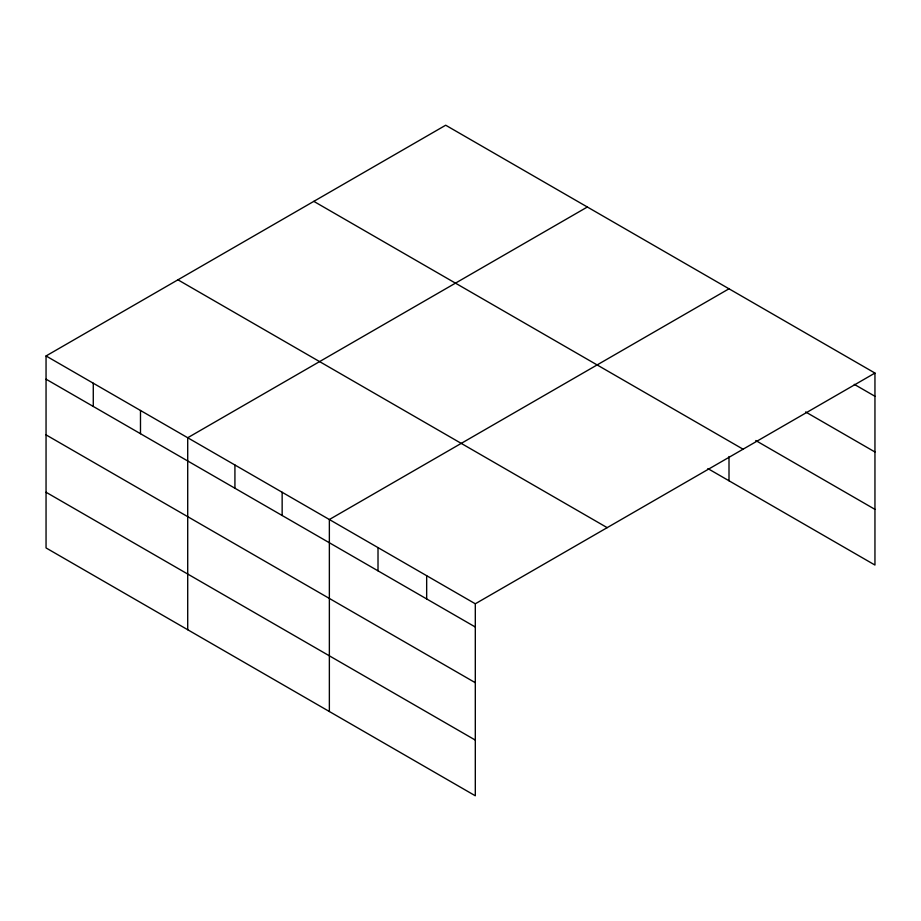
<?xml version="1.0" encoding="UTF-8"?>
<svg xmlns="http://www.w3.org/2000/svg" width="921" height="921" viewBox="0 0 921 921"><rect width="100%" height="100%" fill="white"/><g stroke="black" fill="none" stroke-linecap="round" stroke-linejoin="round"><path stroke-width="1.38" d="M46.05 355.955L475.305 603.785L475.305 795.779L46.05 547.937L46.05 355.955L445.695 125.221L874.95 373.063L874.95 565.045L707.881 468.582M587.345 207.006L187.711 437.74L187.711 629.722M729.006 288.791L329.361 519.525L329.361 711.507M475.305 603.785L874.95 373.063M854.274 384.345L874.95 396.283M805.622 411.952L874.95 451.981M755.761 440.537L874.95 509.359M313.808 201.365L743.074 449.195M177.926 279.811L607.192 527.652M46.05 379.187L475.305 627.017M46.05 434.873L475.305 682.703M46.05 492.251L475.305 740.081M729.006 456.505L729.006 480.785M426.665 575.706L426.665 598.926M378.013 547.615L378.013 570.836M282.148 492.263L282.148 515.495M234.924 465.001L234.924 488.234M140.487 410.478L140.487 433.71M93.274 383.217L93.274 406.449"/></g></svg>
